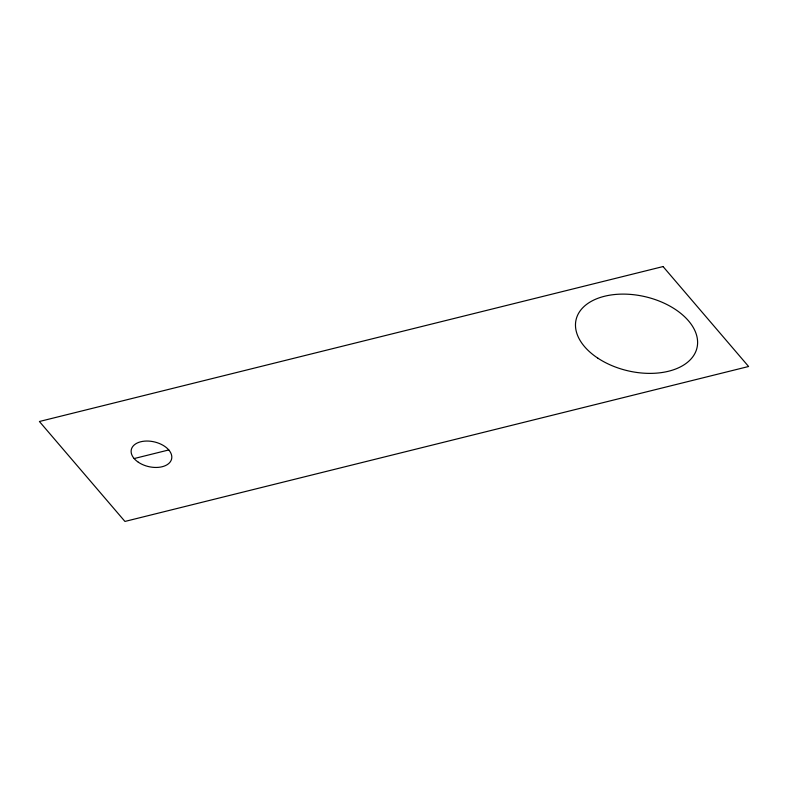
<?xml version="1.0" encoding="UTF-8"?>
<svg xmlns="http://www.w3.org/2000/svg" width="788" height="788" viewBox="0 0 788 788"><rect width="100%" height="100%" fill="white"/><g stroke="black" fill="none" stroke-linecap="round" stroke-linejoin="round"><path stroke-width="1.18" d="M134.137 458.557L168.79 449.948M663.063 266.561L39.4 421.501L124.937 521.439L748.6 366.499L663.063 266.561M597.915 358.205A62.075 38.051 13.1 0 0 696.819 348.532A62.075 38.051 13.1 0 0 614.876 294.505A62.075 38.051 13.1 0 0 597.915 358.205M138.333 462.231A20.695 12.687 13.1 0 0 171.498 459.384A20.695 12.687 13.1 0 0 144.559 441.142A20.695 12.687 13.1 0 0 138.333 462.231"/></g></svg>
